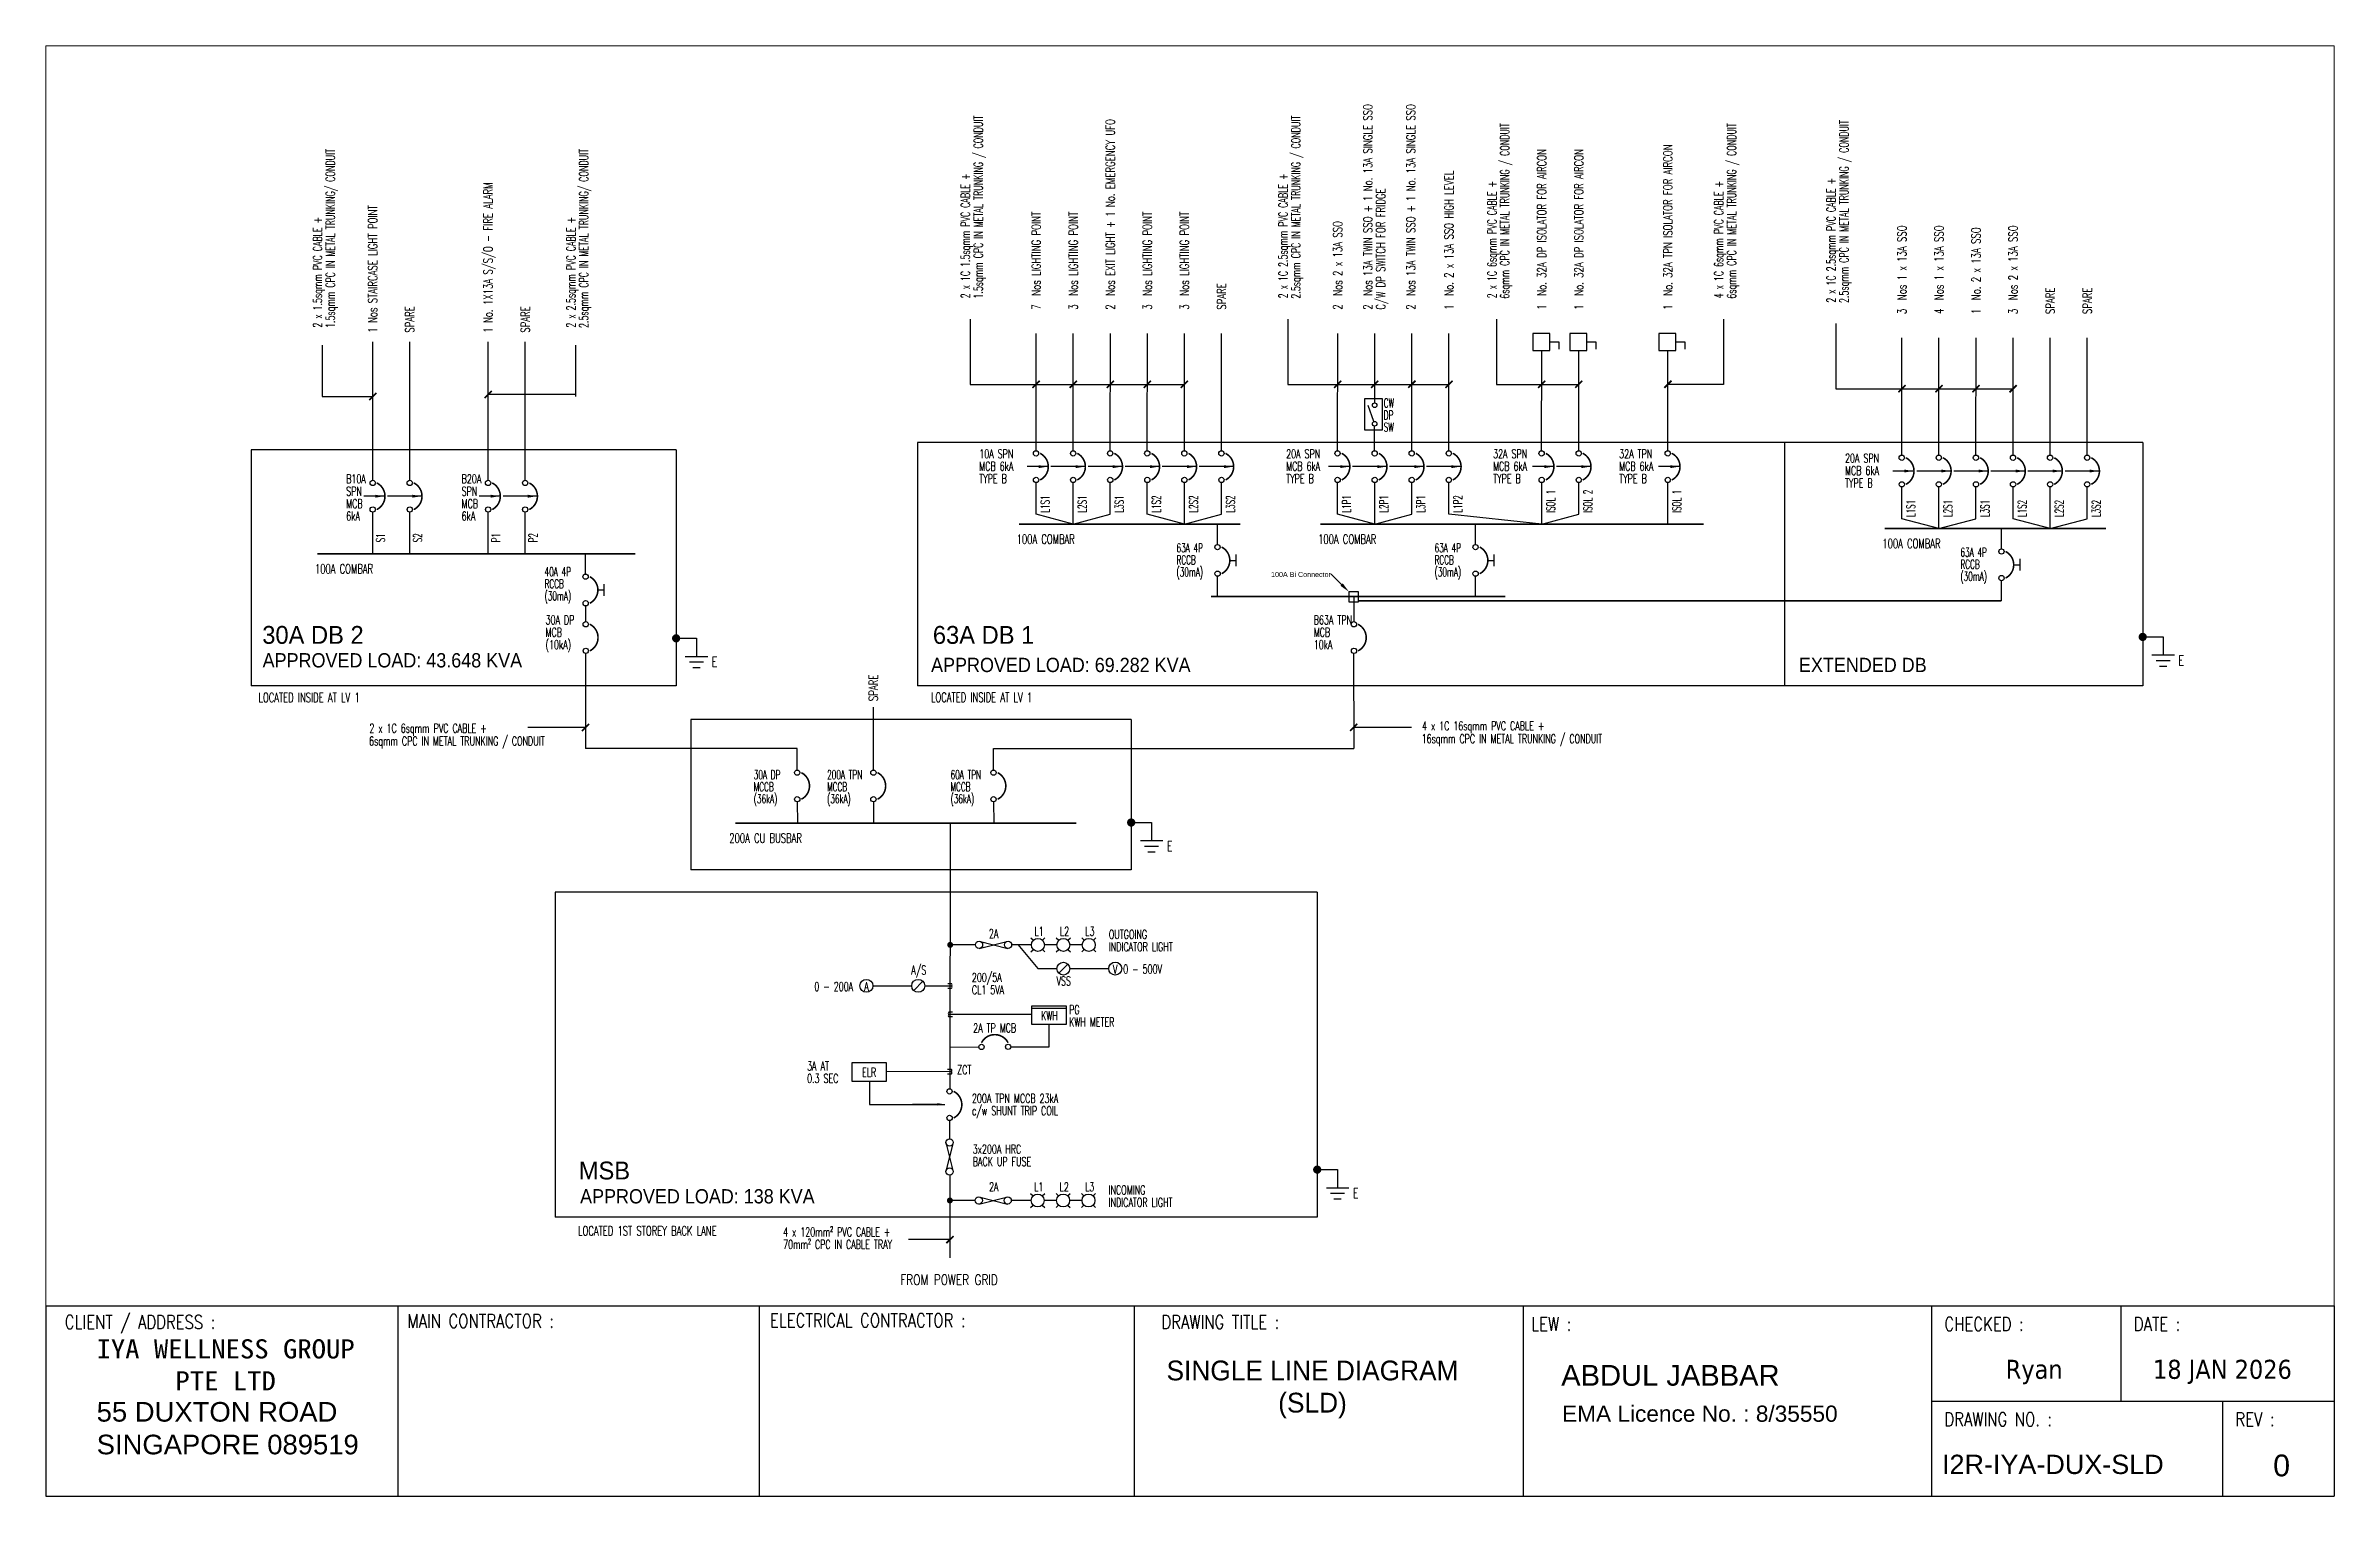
# Paper-space layout 'Layout1' of a CAD drawing. Header units: millimetres. Extents: x 1 to 404, y 1 to 257.
# The model-space entities are those that its viewports show. They can reach past a viewport. Long polylines and large blocks are cut down to what shows.
import ezdxf
from ezdxf import colors
from ezdxf.entities.mleader import LeaderData, LeaderLine
from ezdxf.lldxf.tags import DXFTag
from ezdxf.math import Vec2, Vec3

# ---------------------------------------------------------------- set-up
doc = ezdxf.new("R2010")
doc.units = ezdxf.units.MM
doc.linetypes.add('DASHED', pattern=[0.75, 0.5, -0.25])
for name, color, linetype in [('E-SLD-FRAME', 8, 'Continuous'), ('E-SLD-LEGENDF', 2, 'Continuous'), ('SLD', 2, 'Continuous'), ('SLD-LINE', 7, 'Continuous'), ('SLD-TXT', 7, 'Continuous'), ('TXT', 7, 'Continuous')]:
    doc.layers.add(name, color=color, linetype=linetype)
doc.styles.add('ARIAL', font='arial.ttf', dxfattribs={"width": 0.95})
doc.styles.add('SIMPLEX', font='simplex.shx', dxfattribs={"width": 0.75})
doc.styles.add('SLD-TXT', font='romans.shx', dxfattribs={"width": 0.75})
doc.styles.get("Standard").update_dxf_attribs({"font": 'arial.ttf'})
doc.styles.add('TAHOMA', font='tahoma.ttf', dxfattribs={"width": 0.9})
tags = doc.linetypes.add('CENTER', pattern=[2, 1.25, -0.25, 0.25, -0.25]).pattern_tags.tags
tags[10:11] = [DXFTag(74, 4), DXFTag(75, 0), DXFTag(340, '0'), DXFTag(46, 1.0), DXFTag(50, 0.0), DXFTag(44, 0.0), DXFTag(45, 0.0)]
tags[8:9] = [DXFTag(74, 4), DXFTag(75, 0), DXFTag(340, '0'), DXFTag(46, 1.0), DXFTag(50, 0.0), DXFTag(44, 0.0), DXFTag(45, 0.0)]
tags[6:7] = [DXFTag(74, 4), DXFTag(75, 0), DXFTag(340, '0'), DXFTag(46, 1.0), DXFTag(50, 0.0), DXFTag(44, 0.0), DXFTag(45, 0.0)]
tags[4:5] = [DXFTag(74, 4), DXFTag(75, 0), DXFTag(340, '0'), DXFTag(46, 1.0), DXFTag(50, 0.0), DXFTag(44, 0.0), DXFTag(45, 0.0)]
doc.dimstyles.new('A', dxfattribs={"dimtxt": 0.18, "dimasz": 150, "dimexe": 0.18, "dimexo": 0.0625, "dimgap": 0.09, "dimtad": 0, "dimtih": 1, "dimtoh": 1, "dimdec": 4, "dimzin": 0, "dimdsep": 46, "dimtxsty": 'Standard', "dimcen": 0.09, "dimadec": 0, "dimazin": 0, "dimtfac": 1, "dimtdec": 4, "dimtofl": 0, "dimtmove": 0, "dimatfit": 3, "dimfxl": 1, "dimtolj": 1, "dimtzin": 0, "dimarcsym": 0})

# ---------------------------------------------------------------- blocks, each defined once
blk = doc.blocks.new('MCCB')
at = {"color": 3}
for centre in [(-1, 548), (0, 49)]:
    blk.add_circle(centre, 49.5, dxfattribs=at)
at = {"layer": 'E-SLD-LEGENDF', "const_width": 30}
blk.add_lwpolyline([(77, 49, 0.611384), (77, 548)], format="xyb", dxfattribs=at)
blk = doc.blocks.new('RCCB')
at = {"color": 3}
for centre in [(-1, 548), (0, 49)]:
    blk.add_circle(centre, 49.5, dxfattribs=at)
at = {"layer": 'E-SLD-LEGENDF', "linetype": 'ByBlock'}
blk.add_line((230, 299), (350, 299), dxfattribs=at)
at = {"layer": 'E-SLD-LEGENDF'}
blk.add_line((350, 190), (350, 408), dxfattribs=at)
at = {"layer": 'E-SLD-LEGENDF', "const_width": 30}
blk.add_lwpolyline([(77, 49, 0.611384), (77, 548)], format="xyb", dxfattribs=at)
blk = doc.blocks.new('DP ISOL')
at = {"layer": 'SLD', "color": 3, "linetype": 'Continuous', "ltscale": 0.5}
for p, q in [((141, -289), (20, -289)), ((141, -141), (141, -289))]:
    blk.add_line(p, q, dxfattribs=at)
blk.add_lwpolyline([(0, 141), (0, -141), (282, -141), (282, 141)], close=True, dxfattribs=at)

msp = doc.modelspace()

# ---------------------------------------------------------------- linework, layer by layer
for p, q in [((52961, 30603), (53955, 30603)), ((57929, 30643), (56216, 30643)), ((65661, 30842), (69864, 30842)), ((71888, 30842), (75048, 30842)), ((75983, 30842), (77594, 30842)), ((80429, 30842), (79339, 30842)), ((82631, 30756), (86107, 30756)), ((58124, 24115), (56992, 24115)), ((74314, 24117), (73181, 24117)), ((62274, 23703), (58125, 23703)), ((62274, 23281), (62274, 23703)), ((66123, 23281), (66123, 23703)), ((66123, 23703), (73182, 23703)), ((65273, 22241), (65264, 17032)), ((66476, 19859), (66866, 19860)), ((66598, 19859), (66993, 19386)), ((66993, 19386), (67361, 19386)), ((67618, 19387), (68377, 19387)), ((63757, 19048), (64517, 19048)), ((64773, 19048), (65298, 19048)), ((65225, 19095), (65298, 19095)), ((65225, 19002), (65298, 19001)), ((65319, 18533), (65247, 18534)), ((65320, 18440), (65247, 18440)), ((66876, 18612), (67543, 18612)), ((63692, 17177), (63692, 16726)), ((65292, 17368), (64016, 17366)), ((65220, 17415), (65292, 17415)), ((65220, 17322), (65293, 17321)), ((63692, 16726), (65168, 16726)), ((65261, 16408), (65261, 16048)), ((65267, 15339), (65267, 13718)), ((66471, 14849), (66861, 14849)), ((65267, 14074), (64457, 14074))]:
    msp.add_line(p, q)
at = {"ltscale": 100}
for p, q in [((59901, 25863), (60301, 25863)), ((88648, 25890), (89048, 25890)), ((68820, 22251), (69220, 22251)), ((72467, 15446), (72867, 15446))]:
    msp.add_line(p, q, dxfattribs=at)
at = {"linetype": 'DASHED', "ltscale": 300}
msp.add_line((63767, 23281), (63767, 24514), dxfattribs=at)
for points in [[(73402, 29946), (73402, 30562), (73737, 30562), (73737, 29946)], [(73088, 26577), (73277, 26577), (73277, 26776), (73088, 26776)], [(66876, 18660), (67543, 18660), (67543, 18292), (66876, 18292)], [(63348, 17545), (64016, 17545), (64016, 17177), (63348, 17177)]]:
    msp.add_lwpolyline(points, close=True)
at = {"color": 3}
for points in [[(73578, 30113), (73466, 30426)], [(65838, 19782), (66410, 19924)], [(65840, 19924), (66402, 19782)], [(65190, 15977), (65332, 15405)], [(65332, 15975), (65190, 15413)], [(65832, 14771), (66404, 14913)], [(65834, 14913), (66396, 14771)]]:
    msp.add_lwpolyline(points, dxfattribs=at)
for centre, start, end in [((65282, 19072), 304.0133, 55.9867), ((65282, 19025), 304.0133, 55.9867), ((65263, 18510), 124.0133, 235.9867), ((65263, 18463), 124.0133, 235.9867), ((65277, 17391), 304.0133, 55.9867), ((65277, 17344), 304.0133, 55.9867)]:
    msp.add_arc(centre, 28.3, start, end)
at = {"layer": 'E-SLD-FRAME', "color": 7, "linetype": 'CENTER', "ltscale": 500}
for p, q in [((64631, 29704), (64633, 24934)), ((81628, 29704), (64631, 29704)), ((81629, 29704), (81628, 24934)), ((88649, 29704), (81629, 29704)), ((88649, 29704), (88648, 24934)), ((59902, 29557), (51571, 29557)), ((51571, 29557), (51571, 24934)), ((59902, 29557), (59901, 24934)), ((59901, 24934), (51571, 24934)), ((81628, 24934), (64631, 24934)), ((88648, 24934), (81628, 24934)), ((60188, 24271), (60187, 21321)), ((68821, 24272), (60188, 24271)), ((68821, 24272), (68820, 21321)), ((68820, 21321), (60187, 21321)), ((72468, 20883), (57527, 20883)), ((57527, 20883), (57528, 14517)), ((72468, 20883), (72467, 14517)), ((72467, 14517), (57528, 14517))]:
    msp.add_line(p, q, dxfattribs=at)
at = {"layer": 'E-SLD-FRAME', "color": 7, "linetype": 'CENTER', "ltscale": 50}
for p, q in [((66876, 18487), (65247, 18487)), ((67213, 17854), (67213, 18292)), ((65276, 17853), (65835, 17846)), ((66459, 17854), (67213, 17854))]:
    msp.add_line(p, q, dxfattribs=at)
at = {"layer": 'SLD', "color": 7}
for p, q in [((65661, 32119), (65661, 30842)), ((71888, 32119), (71888, 30842)), ((75983, 32119), (75983, 30842)), ((80429, 32119), (80429, 30842)), ((82631, 32033), (82631, 30756)), ((52961, 31608), (52961, 30603)), ((57929, 31608), (57929, 30603))]:
    msp.add_line(p, q, dxfattribs=at)
at = {"layer": 'SLD', "const_width": 33}
for points in [[(66621, 28101), (70957, 28101)], [(72531, 28101), (80039, 28101)], [(83591, 28015), (87927, 28015)], [(52867, 27521), (59101, 27521)], [(70388, 26682), (76157, 26682)], [(73277, 26596), (85879, 26596)], [(61062, 22241), (67748, 22241)]]:
    msp.add_lwpolyline(points, dxfattribs=at)
at = {"layer": 'SLD', "lineweight": -3}
for centre, radius in [((73593, 30432), 45.2), ((73593, 30070), 45.2), ((65838, 19853), 70.8), ((66406, 19853), 70.8), ((65261, 15977), 70.8), ((65261, 15409), 70.8), ((65832, 14842), 70.8), ((66400, 14842), 70.8)]:
    msp.add_circle(centre, radius, dxfattribs=at)
at = {"layer": 'SLD-LINE', "ltscale": 500}
for p, q in [((53953, 28961), (53955, 31674)), ((56214, 28961), (56217, 31674)), ((66956, 29541), (66958, 31841)), ((67682, 29541), (67685, 31841)), ((68409, 29541), (68412, 31841)), ((69136, 29541), (69138, 31841)), ((69863, 29541), (69865, 31841)), ((72866, 29541), (72869, 31841)), ((73594, 30478), (73595, 31841)), ((74320, 29541), (74322, 31841)), ((75046, 29541), (75049, 31841)), ((76866, 29541), (76868, 31509)), ((77593, 29541), (77595, 31509)), ((79338, 29541), (79340, 31509)), ((83926, 29455), (83928, 31755)), ((84652, 29455), (84655, 31755)), ((85379, 29455), (85382, 31755)), ((86106, 29455), (86108, 31755)), ((73593, 29541), (73593, 30025))]:
    msp.add_line(p, q, dxfattribs=at)
at = {"layer": 'SLD-LINE', "linetype": 'DASHED', "ltscale": 500}
for p, q in [((54680, 28961), (54682, 31674)), ((56941, 28961), (56944, 31674)), ((70589, 29541), (70592, 31841)), ((86833, 29455), (86835, 31755)), ((87559, 29455), (87562, 31755))]:
    msp.add_line(p, q, dxfattribs=at)
at = {"layer": 'SLD-LINE'}
for p, q in [((66956, 28294), (66956, 28917)), ((67683, 28101), (67683, 28917)), ((68410, 28294), (68410, 28917)), ((69137, 28294), (69137, 28917)), ((69863, 28101), (69863, 28917)), ((70590, 28294), (70590, 28917)), ((72867, 28294), (72867, 28917)), ((73594, 28101), (73594, 28917)), ((74320, 28294), (74320, 28917)), ((75047, 28294), (75047, 28917)), ((76867, 28101), (76867, 28917)), ((77594, 28294), (77594, 28917)), ((79339, 28101), (79339, 28917)), ((83926, 28208), (83926, 28831)), ((84653, 28015), (84653, 28831)), ((85380, 28208), (85380, 28831)), ((86107, 28208), (86107, 28831)), ((86833, 28015), (86833, 28831)), ((87560, 28208), (87560, 28831)), ((53954, 27521), (53954, 28337)), ((54680, 27521), (54680, 28337)), ((56215, 27521), (56215, 28337)), ((56942, 27521), (56942, 28337)), ((67683, 28101), (66956, 28294)), ((67683, 28101), (68410, 28294)), ((69863, 28101), (69137, 28294)), ((69863, 28101), (70590, 28294)), ((73594, 28101), (72867, 28294)), ((73594, 28101), (74320, 28294)), ((76867, 28101), (75047, 28294)), ((76867, 28101), (77594, 28294)), ((84653, 28015), (83926, 28208)), ((84653, 28015), (85380, 28208)), ((86833, 28015), (86107, 28208)), ((86833, 28015), (87560, 28208))]:
    msp.add_line(p, q, dxfattribs=at)
at = {"layer": 'SLD-LINE', "linetype": 'ByBlock'}
for p, q in [((70512, 27704), (70512, 28101)), ((75569, 27704), (75570, 28101)), ((85878, 27618), (85879, 28015)), ((58124, 27123), (58125, 27521)), ((70513, 26682), (70514, 27079)), ((75571, 26682), (75572, 27079)), ((85879, 26596), (85880, 26993))]:
    msp.add_line(p, q, dxfattribs=at)
at = {"layer": 'SLD-TXT', "const_width": 33.1}
for points in [[(53885, 30533), (54026, 30674)], [(56146, 30573), (56287, 30714)], [(66887, 30773), (67028, 30913)], [(67614, 30773), (67755, 30913)], [(68341, 30773), (68481, 30913)], [(69068, 30773), (69208, 30913)], [(69794, 30773), (69935, 30913)], [(72798, 30773), (72938, 30913)], [(73525, 30773), (73665, 30913)], [(74251, 30773), (74392, 30913)], [(74978, 30773), (75119, 30913)], [(76798, 30773), (76939, 30913)], [(77525, 30773), (77665, 30913)], [(79270, 30773), (79410, 30913)], [(83857, 30687), (83998, 30827)], [(84584, 30687), (84725, 30827)], [(85311, 30687), (85451, 30827)], [(86038, 30687), (86178, 30827)], [(58055, 24045), (58195, 24185)], [(73112, 24048), (73252, 24188)], [(65197, 14004), (65338, 14144)]]:
    msp.add_lwpolyline(points, dxfattribs=at)
at = {"layer": 'TXT', "color": 7}
for p, q in [((58127, 26499), (58126, 26190)), ((73184, 26682), (73184, 26190)), ((58122, 25567), (58125, 23703)), ((73180, 25567), (73182, 23703)), ((62274, 22657), (62278, 22241)), ((63768, 22657), (63772, 22241)), ((66123, 22657), (66127, 22241))]:
    msp.add_line(p, q, dxfattribs=at)
at = {"layer": 'TXT'}
for p, q in [((60301, 25863), (60301, 25509)), ((89048, 25890), (89048, 25536)), ((69220, 22251), (69220, 21896)), ((65767, 19852), (65273, 19852)), ((67364, 19852), (67119, 19852)), ((67863, 19852), (67618, 19852)), ((72867, 15446), (72867, 15092)), ((65762, 14841), (65267, 14841)), ((67359, 14841), (67114, 14841)), ((67857, 14841), (67612, 14841))]:
    msp.add_line(p, q, dxfattribs=at)
at = {"layer": 'TXT', "color": 5}
for p, q in [((60081, 25509), (60521, 25509)), ((60163, 25400), (60439, 25400)), ((60229, 25291), (60373, 25291)), ((88828, 25536), (89268, 25536)), ((88910, 25426), (89186, 25426)), ((88976, 25317), (89120, 25317)), ((69000, 21896), (69441, 21896)), ((69083, 21787), (69358, 21787)), ((69148, 21678), (69293, 21678)), ((72647, 15092), (73087, 15092)), ((72729, 14983), (73005, 14983)), ((72795, 14874), (72939, 14874))]:
    msp.add_line(p, q, dxfattribs=at)
at = {"layer": 'TXT', "color": 3}
for p, q in [((66855, 19990), (66903, 19942)), ((66855, 19715), (66903, 19763)), ((67082, 19942), (67130, 19990)), ((67082, 19763), (67130, 19715)), ((67353, 19990), (67402, 19942)), ((67353, 19715), (67402, 19763)), ((67581, 19942), (67629, 19990)), ((67581, 19763), (67629, 19715)), ((67852, 19990), (67900, 19942)), ((67852, 19715), (67900, 19763)), ((68079, 19942), (68127, 19990)), ((68079, 19763), (68127, 19715)), ((67403, 19295), (67579, 19477)), ((64559, 18957), (64734, 19140)), ((66849, 14979), (66898, 14931)), ((67077, 14931), (67125, 14979)), ((67348, 14979), (67396, 14931)), ((67575, 14931), (67623, 14979)), ((67846, 14979), (67895, 14931)), ((68073, 14931), (68122, 14979)), ((66849, 14704), (66898, 14752)), ((67077, 14752), (67125, 14704)), ((67348, 14704), (67396, 14752)), ((67575, 14752), (67623, 14704)), ((67846, 14704), (67895, 14752)), ((68073, 14752), (68122, 14704))]:
    msp.add_line(p, q, dxfattribs=at)
at = {"layer": 'TXT'}
for points, const_width in [([(59861, 25863, 1), (59941, 25863, 1)], 80.5), ([(88608, 25890, 1), (88688, 25890, 1)], 80.5), ([(68780, 22251, 1), (68861, 22251, 1)], 80.5), ([(65244, 19852, 1), (65302, 19852, 1)], 58.3), ([(72427, 15446, 1), (72507, 15446, 1)], 80.5), ([(65238, 14841, 1), (65296, 14841, 1)], 58.3)]:
    msp.add_lwpolyline(points, format="xyb", close=True, dxfattribs=dict(at, const_width=const_width))
at = {"layer": 'TXT', "color": 3}
for centre in [(66993, 19852), (67491, 19852), (67989, 19852), (67491, 19386), (68507, 19387), (63630, 19049), (64646, 19049), (66987, 14841), (67486, 14841), (67984, 14841)]:
    msp.add_circle(centre, 127, dxfattribs=at)

# ---------------------------------------------------------------- block references
at = {"layer": 'E-SLD-LEGENDF', "linetype": 'ByBlock', "xscale": 1.043890447483075, "yscale": 1.043890447483075, "zscale": 1.043890447483075}
for p in [(70514, 27079), (75572, 27079), (85880, 26993), (58127, 26499)]:
    msp.add_blockref('RCCB', p, dxfattribs=at)
at = {"layer": 'SLD', "xscale": 1.177325186571047, "yscale": 1.177325186571047, "zscale": 1.177325186571047, "rotation": 90}
for p in [(76861, 31509), (77588, 31509), (79332, 31509)]:
    msp.add_blockref('DP ISOL', p, dxfattribs=at)
at = {"layer": 'SLD', "lineweight": -3, "xscale": 1.043890447483075, "yscale": 1.043890447483075, "zscale": 1.043890447483075}
for p in [(66956, 28917), (67683, 28917), (68410, 28917), (69137, 28917), (69863, 28917), (70590, 28917), (72867, 28917), (73594, 28917), (74320, 28917), (75047, 28917), (76867, 28917), (77594, 28917), (79339, 28917), (83926, 28831), (84653, 28831), (85380, 28831), (86107, 28831), (86833, 28831), (87560, 28831), (53954, 28337), (54680, 28337), (56215, 28337), (56942, 28337), (58130, 25566), (73188, 25566), (62275, 22657), (63768, 22657), (66123, 22657), (65261, 16408)]:
    msp.add_blockref('MCCB', p, dxfattribs=at)
at = {"layer": 'SLD', "lineweight": -3, "xscale": 1.043890447483075, "yscale": 1.043890447483075, "zscale": 1.043890447483075, "rotation": 90}
msp.add_blockref('MCCB', (66459, 17853), dxfattribs=at)

# ---------------------------------------------------------------- texts
at = {"color": 0, "linetype": 'ByBlock', "char_height": 185, "attachment_point": 1, "line_spacing_factor": 0.818814, "style": 'SLD-TXT'}
for s, insert, width in [('{\\W0.65;100A COMBAR}', (66575, 27899), 1409.17), ('{\\W0.65;100A COMBAR}', (72485, 27899), 1409.17), ('{\\W0.65;100A COMBAR}', (83545, 27813), 1409.17), ('{\\W0.65;100A COMBAR}', (52821, 27319), 1409.17), ('{\\W0.65;LOCATED INSIDE AT LV 1}', (51714, 24794), 4322.39), ('{\\W0.65;LOCATED INSIDE AT LV 1}', (64896, 24798), 4322.39), ('{\\W0.65;200A CU BUSBAR}', (60943, 22039), 1930.95), ('{\\W0.65;LOCATED 1ST STOREY BACK LANE}', (57979, 14338), 4322.39)]:
    msp.add_mtext(s, dxfattribs=dict(at, insert=insert, width=width))
at = {"layer": 'SLD-TXT', "style": 'SLD-TXT'}
for s, height, width, p in [('1.5sqmm CPC IN METAL TRUNKING / CONDUIT ', 175, 0.65, (65910, 32522)), ('2  Nos EXIT LIGHT + 1 No. EMERGENCY UFO', 175, 0.7, (68498, 32306)), ('2.5sqmm CPC IN METAL TRUNKING / CONDUIT ', 175, 0.65, (72136, 32522)), ('2  Nos 13A TWIN SSO + 1 No. 13A SINGLE SSO', 175, 0.7, (73546, 32306)), ('2  Nos 13A TWIN SSO + 1 No. 13A SINGLE SSO', 175, 0.7, (74389, 32306)), ('6sqmm CPC IN METAL TRUNKING / CONDUIT ', 175, 0.65, (76231, 32522)), ('6sqmm CPC IN METAL TRUNKING / CONDUIT ', 175, 0.65, (80677, 32522)), ('2.5sqmm CPC IN METAL TRUNKING / CONDUIT ', 175, 0.65, (82880, 32436)), ('1.5sqmm CPC IN METAL TRUNKING/ CONDUIT ', 175, 0.65, (53210, 31947)), ('2.5sqmm CPC IN METAL TRUNKING/ CONDUIT ', 175, 0.65, (58178, 31947)), ('1  No. 32A TPN ISOLATOR FOR AIRCON', 175, 0.7, (79427, 32306)), ('1  No. 2 x 13A SSO HIGH LEVEL', 175, 0.7, (75136, 32306)), ('1  No. 32A DP ISOLATOR FOR AIRCON', 175, 0.7, (76956, 32306)), ('1  No. 32A DP ISOLATOR FOR AIRCON', 175, 0.7, (77682, 32306)), ('1 No. 1X13A S/S/O - FIRE ALARM', 175, 0.7, (56301, 31855)), ('2 x 1C 1.5sqmm PVC CABLE +', 175, 0.65, (65658, 32529)), ('2 x 1C 2.5sqmm PVC CABLE +', 175, 0.65, (71885, 32529)), ('C/W DP SWITCH FOR FRIDGE', 175, 0.7, (73798, 32306)), ('2 x 1C 6sqmm PVC CABLE +', 175, 0.65, (75980, 32529)), ('4 x 1C 6sqmm PVC CABLE +', 175, 0.65, (80426, 32529)), ('2 x 1C 2.5sqmm PVC CABLE +', 175, 0.65, (82628, 32443)), ('2 x 1.5sqmm PVC CABLE +', 175, 0.65, (52959, 31954)), ('1 Nos STAIRCASE LIGHT POINT', 175, 0.7, (54039, 31855)), ('2 x 2.5sqmm PVC CABLE +', 175, 0.65, (57926, 31954)), ('7  Nos LIGHTING POINT', 175, 0.7, (67045, 32306)), ('3  Nos LIGHTING POINT', 175, 0.7, (67772, 32306)), ('3  Nos LIGHTING POINT', 175, 0.7, (69225, 32306)), ('3  Nos LIGHTING POINT', 175, 0.7, (69952, 32306)), ('2  Nos 2 x 13A SSO', 175, 0.7, (72955, 32306)), ('3  Nos 1 x 13A SSO', 175, 0.7, (84015, 32220)), ('4  Nos 1 x 13A SSO', 175, 0.7, (84742, 32220)), ('1  No. 2 x 13A SSO', 175, 0.7, (85468, 32220)), ('3  Nos 2 x 13A SSO', 175, 0.7, (86195, 32220)), ('SPARE', 175, 0.7, (70679, 32306)), ('SPARE', 175, 0.7, (54766, 31855)), ('SPARE', 175, 0.7, (57030, 31855)), ('SPARE', 175, 0.7, (86922, 32220)), ('SPARE', 175, 0.7, (87649, 32220)), ('ISOL 1', 170.6, 0.6, (77129, 28325)), ('ISOL 2', 170.6, 0.6, (77856, 28325)), ('ISOL 1', 170.6, 0.6, (79600, 28325)), ('L1S1', 170.6, 0.6, (67218, 28325)), ('L2S1', 170.6, 0.6, (67945, 28325)), ('L3S1', 170.6, 0.6, (68672, 28325)), ('L1S2', 170.6, 0.6, (69399, 28325)), ('L2S2', 170.6, 0.6, (70125, 28325)), ('L3S2', 170.6, 0.6, (70852, 28325)), ('L1P1', 170.6, 0.6, (73129, 28325)), ('L2P1', 170.6, 0.6, (73856, 28325)), ('L3P1', 170.6, 0.6, (74582, 28325)), ('L1P2', 170.6, 0.6, (75309, 28325)), ('L1S1', 170.6, 0.6, (84188, 28239)), ('L2S1', 170.6, 0.6, (84915, 28239)), ('L3S1', 170.6, 0.6, (85642, 28239)), ('L1S2', 170.6, 0.6, (86368, 28239)), ('L2S2', 170.6, 0.6, (87095, 28239)), ('L3S2', 170.6, 0.6, (87822, 28239)), ('S1', 170.6, 0.6, (54191, 27745)), ('S2', 170.6, 0.6, (54918, 27745)), ('P1', 170.6, 0.6, (56453, 27745)), ('P2', 170.6, 0.6, (57180, 27745)), ('SPARE', 175, 0.7, (63854, 24631))]:
    msp.add_text(s, height=height, rotation=90, dxfattribs=dict(at, width=width)).set_placement(p)
at = {"layer": 'SLD-TXT', "style": 'SLD-TXT', "width": 0.65}
for s, p in [('4 x 1C 16sqmm PVC CABLE +', (74521, 24059)), ('6sqmm CPC IN METAL TRUNKING / CONDUIT ', (53882, 23761)), ('2 x 1C 6sqmm PVC CABLE +', (53888, 24012)), ('16sqmm CPC IN METAL TRUNKING / CONDUIT ', (74514, 23807))]:
    msp.add_text(s, height=175, dxfattribs=at).set_placement(p)
at = {"layer": 'SLD-TXT', "char_height": 175, "attachment_point": 1, "style": 'SLD-TXT'}
for s, insert, width, line_spacing_factor in [('{\\Fromans|c134;\\W0.6;CW\\PDP\\PSW}', (73771, 30564), 312.2, 0.810811), ('{\\Fromans|c134;\\W0.65;1\\Fromans|c0;0A SPN\\PMCB\\Fromans|c134; 6\\Fromans|c0;kA\\Fromans|c134;\\PTYPE B}', (65843, 29568), 970.9, 0.833333), ('{\\Fromans|c134;\\W0.65;20\\Fromans|c0;A SPN\\PMCB\\Fromans|c134; 6\\Fromans|c0;kA\\Fromans|c134;\\PTYPE B}', (71858, 29568), 970.9, 0.833333), ('{\\Fromans|c134;\\W0.65;32\\Fromans|c0;A SPN\\PMCB\\Fromans|c134; 6\\Fromans|c0;kA\\Fromans|c134;\\PTYPE B}', (75915, 29568), 970.9, 0.833333), ('{\\Fromans|c134;\\W0.65;32\\Fromans|c0;A \\Fromans|c134;T\\Fromans|c0;PN\\PMCB\\Fromans|c134; 6\\Fromans|c0;kA\\Fromans|c134;\\PTYPE B}', (78386, 29568), 970.9, 0.833333), ('{\\Fromans|c134;\\W0.65;2\\Fromans|c0;0A SPN\\PMCB\\Fromans|c134; 6\\Fromans|c0;kA\\Fromans|c134;\\PTYPE B}', (82813, 29482), 970.9, 0.833333), ('{\\W0.65;B10A \\PSPN\\PMCB\\P6kA}', (53434, 29077), 669.59, 0.833333), ('{\\W0.65;B20A \\PSPN\\PMCB\\P6kA}', (55696, 29077), 669.59, 0.833333), ('{\\W0.6;63A 4P\\PRCCB\\P(30mA)}', (69709, 27724), 677.57, 0.810811), ('{\\W0.6;63A 4P\\PRCCB\\P(30mA)}', (74767, 27724), 677.57, 0.810811), ('{\\W0.6;63A 4P\\PRCCB\\P(30mA)}', (85075, 27638), 677.57, 0.810811), ('{\\W0.6;40A 4P\\PRCCB\\P(30mA)}', (57322, 27255), 2442.69, 0.810811), ('{\\W0.65;30A DP\\PMCB\\P(10kA)}', (57341, 26312), 792.82, 0.833333), ('{\\W0.65;B63A TPN\\PMCB\\P10kA}', (72399, 26312), 792.82, 0.833333), ('{\\W0.6;30A DP\\PMCCB\\P(36kA)}', (61422, 23277), 729.33, 0.810811), ('{\\W0.6;200A TPN\\PMCCB\\P(36kA)}', (62861, 23277), 815.28, 0.810811), ('{\\W0.6;60A TPN\\PMCCB\\P(36kA)}', (65280, 23277), 729.33, 0.810811), ('{\\W0.65;L1}', (66924, 20207), 284.86, 0.833333), ('{\\W0.65;L2}', (67423, 20207), 284.86, 0.833333), ('{\\W0.65;L3}', (67921, 20207), 284.86, 0.833333), ('{\\W0.65;2A}', (66032, 20161), 669.59, 0.833333), ('{\\W0.65;OUTGOING INDICATOR LIGHT}', (68382, 20145), 1392.2, 0.833333), ('{\\W0.65;A/S}', (64512, 19446), 669.59, 0.833333), ('{\\W0.65;200/5A\\PCL1 5VA}', (65698, 19301), 1154.37, 0.833333), ('{\\W0.65;V}', (68464, 19462), 669.59, 0.833333), ('{\\W0.65;0 - 500V}', (68664, 19465), 1154.37, 0.833333), ('{\\W0.65;0 - 200A}', (62610, 19123), 1154.37, 0.833333), ('{\\W0.65;A}', (63588, 19124), 669.59, 0.833333), ('{\\W0.65;VSS}', (67357, 19233), 669.59, 0.833333), ('{\\W0.65;KWH}', (67055, 18552), 1154.37, 0.833333), ('{\\W0.65;PG\\PKWH METER}', (67604, 18669), 1123.51, 0.833333), ('{\\W0.65;2A TP MCB}', (65723, 18311), 1154.37, 0.833333), ('{\\W0.65;3A AT\\P0.3 SEC}', (62468, 17564), 820.32, 0.833333), ('{\\W0.65;ELR}', (63545, 17443), 1154.37, 0.833333), ('{\\W0.65;ZCT}', (65410, 17492), 1154.37, 0.833333), ('{\\W0.65;200A TPN MCCB 23kA\\Pc/w SHUNT TRIP COIL}', (65699, 16930), 2337.75, 0.833333), ('{\\W0.65;3x200A HRC \\PBACK UP FUSE}', (65715, 15934), 1392.2, 0.833333), ('{\\W0.65;2A}', (66034, 15196), 284.86, 0.833333), ('{\\W0.65;L1}', (66919, 15196), 284.86, 0.833333), ('{\\W0.65;L2}', (67417, 15196), 284.86, 0.833333), ('{\\W0.65;L3}', (67916, 15196), 284.86, 0.833333), ('{\\W0.65;INCOMING INDICATOR LIGHT}', (68377, 15134), 1392.2, 0.833333), ('{\\W0.65;4 x 120mm² PVC CABLE +\\P70mm² CPC IN CABLE TRAY}', (61998, 14311), 3336.28, 0.833333)]:
    msp.add_mtext(s, dxfattribs=dict(at, insert=insert, width=width, line_spacing_factor=line_spacing_factor))
at = {"layer": 'SLD-TXT', "color": 7, "insert": (64296, 13389), "char_height": 201.68, "width": 2668.93, "attachment_point": 1, "style": 'SLD-TXT'}
msp.add_mtext('FROM POWER GRID', dxfattribs=at)
at = {"layer": 'TXT', "style": 'SIMPLEX', "width": 0.7}
for p in [(60599, 25305), (89346, 25331), (69519, 21692), (73165, 14887)]:
    msp.add_text('E', height=194, dxfattribs=at).set_placement(p)
at = {"layer": 'TXT', "color": 3, "attachment_point": 1, "line_spacing_factor": 0.926797, "style": 'ARIAL'}
for s, insert, char_height, width in [('30A DB 2', (51788, 26105), 350, 2253.82), ('63A DB 1', (64933, 26105), 350, 1976.74), ('{\\W0.9;APPROVED LOAD: 43.648 KVA}', (51795, 25572), 280, 5487.26), ('{\\W0.9;APPROVED LOAD: 69.282 KVA}', (64898, 25481), 280, 5487.26), ('{\\W0.9;EXTENDED DB}', (81910, 25481), 280, 2599.34), ('\\PMSB', (57992, 16144), 350, 4520.12), ('{\\W0.9;APPROVED LOAD: 138 KVA}', (58018, 15063), 280, 5487.26)]:
    msp.add_mtext(s, dxfattribs=dict(at, insert=insert, char_height=char_height, width=width))

# ---------------------------------------------------------------- leaders
ml = msp.add_multileader_mtext('Standard')
ml.set_content('100A Bi Connector', color=256)
ml.set_leader_properties()
ml.build(insert=Vec2(0, 0))
ml.multileader.update_dxf_attribs({"arrow_head_size": 200})
ctx = ml.context
ctx.base_point, ctx.char_height, ctx.arrow_head_size, ctx.plane_origin = Vec3(71574, 27114), 100, 200, Vec3(73088, 26776)
ctx.text_align_type = 2
notes = []
notes.append((ctx, [(0, (1, 1, 0), (72745, 27114), (-1, 0), 8, [(0, [(73088, 26776)], 0, [])])]))
ctx.mtext.insert, ctx.mtext.alignment, ctx.mtext.flow_direction = Vec3(72735, 27165), 3, 5
ml = msp.add_multileader_mtext('Standard')
ml.set_content('', color=256)
ml.set_leader_properties()
ml.build(insert=Vec2(0, 0))
ml.multileader.update_dxf_attribs({"arrow_head_size": 150})
ctx = ml.context
ctx.base_point, ctx.arrow_head_size, ctx.plane_origin = Vec3(64532, 16726), 150, Vec3(65168, 16726)
ctx.text_align_type = 2
notes.append((ctx, [(0, (1, 1, 0), (64544, 16726), (-1, 0), 8, [(0, [(65168, 16726)], 0, [])])]))
ctx.mtext.insert, ctx.mtext.alignment, ctx.mtext.flow_direction = Vec3(64534, 16728), 3, 5
at = {"layer": 'SLD-TXT'}
for points in [[(67181, 29229), (66781, 29229)], [(67908, 29229), (67248, 29229)], [(68635, 29229), (67975, 29229)], [(69362, 29229), (68702, 29229)], [(69362, 29229), (68961, 29229)], [(70088, 29229), (69428, 29229)], [(70815, 29229), (70155, 29229)], [(73092, 29229), (72691, 29229)], [(73819, 29229), (73159, 29229)], [(74545, 29229), (73885, 29229)], [(75272, 29229), (74612, 29229)], [(75272, 29229), (74872, 29229)], [(77092, 29229), (76685, 29229)], [(77819, 29229), (77159, 29229)], [(79563, 29229), (79157, 29229)], [(84151, 29143), (83751, 29143)], [(84878, 29143), (84218, 29143)], [(85605, 29143), (84945, 29143)], [(86332, 29143), (85672, 29143)], [(86332, 29143), (85931, 29143)], [(87058, 29143), (86398, 29143)], [(87785, 29143), (87125, 29143)], [(54178, 28649), (53778, 28649)], [(54905, 28649), (54245, 28649)], [(56440, 28649), (56040, 28649)], [(57167, 28649), (56507, 28649)]]:
    msp.add_leader(points, dimstyle='A', override={"dimasz": 175, "dimgap": 0.09, "dimtad": 0}, dxfattribs=at)
for ctx, leaders in notes:
    for number, flags, end, landing, length, lines in leaders:
        leader = LeaderData()
        leader.index, (leader.has_last_leader_line, leader.has_dogleg_vector, leader.attachment_direction) = number, flags
        leader.last_leader_point, leader.dogleg_vector, leader.dogleg_length = Vec3(end), Vec3(landing), length
        for number, points, colour, breaks in lines:
            line = LeaderLine()
            line.index, line.vertices, line.color, line.breaks = number, Vec3.list(points), colors.encode_raw_color(colour), breaks
            leader.lines.append(line)
        ctx.leaders.append(leader)

psp = doc.layouts.get("Layout1")

# ---------------------------------------------------------------- linework, layer by layer
at = {"color": 7}
for p, q in [((0.67, 34.26), (404.5, 34.26)), ((0.67, 34.26), (0.67, 0.67)), ((62.79, 34.26), (62.79, 0.67)), ((126.57, 34.26), (126.57, 0.67)), ((192.73, 34.26), (192.73, 0.67)), ((261.35, 34.26), (261.35, 0.67)), ((333.43, 34.26), (333.43, 0.67)), ((366.85, 34.26), (366.85, 17.46)), ((404.5, 34.26), (404.5, 0.67)), ((384.78, 17.46), (384.78, 0.67)), ((0.67, 0.67), (404.5, 0.67))]:
    psp.add_line(p, q, dxfattribs=at)
at = {"layer": 'TXT', "color": 7}
psp.add_line((333.43, 17.46), (404.5, 17.46), dxfattribs=at)

# ---------------------------------------------------------------- texts
at = {"color": 7, "insert": (9.66, 17.3), "char_height": 3.4628, "attachment_point": 1}
psp.add_mtext_dynamic_manual_height_columns('55 DUXTON ROAD\\PSINGAPORE 089519', width=57.7474, gutter_width=17.31, heights=[0], dxfattribs=at)
at = {"layer": 'TXT', "color": 7, "style": 'SIMPLEX', "width": 0.8}
for s, height, p in [('CLIENT / ADDRESS :', 2.3996, (4.02, 30.21)), ('MAIN CONTRACTOR :', 2.4027, (64.48, 30.38)), ('ELECTRICAL CONTRACTOR :', 2.4027, (128.46, 30.5)), ('DRAWING TITLE :', 2.3996, (197.54, 30.21)), ('LEW :', 2.4, (262.79, 29.85)), ('CHECKED :', 2.4, (335.7, 29.85)), ('DATE :', 2.4, (369.12, 29.85)), ('DRAWING NO. :', 2.3996, (335.7, 13.05)), ('REV :', 2.4, (387.05, 13.05))]:
    psp.add_text(s, height=height, dxfattribs=at).set_placement(p)
at = {"layer": 'TXT', "color": 7}
for s, height, style, p in [('Ryan', 3.359, 'TAHOMA', (346.53, 21.39)), ('18 JAN 2026', 3.3595, 'TAHOMA', (372.52, 21.39)), ('ABDUL JABBAR', 3.6766, 'ARIAL', (268.09, 20.17)), ('EMA Licence No. : 8/35550', 2.8596, 'ARIAL', (268.24, 13.81)), ('0', 3.84, 'ARIAL', (393.72, 4.18)), ('I2R-IYA-DUX-SLD', 3.4053, 'ARIAL', (335.29, 4.59))]:
    psp.add_text(s, height=height, dxfattribs=dict(at, style=style)).set_placement(p)
at = {"layer": 'TXT', "color": 7, "insert": (8.32, 28.37), "char_height": 3.3821, "width": 48.1829, "attachment_point": 1, "style": 'ARIAL'}
psp.add_mtext('\\pxqc;{\\fSimSun|b0|i0|c0|p2;\\W1.1;IYA WELLNESS GROUP PTE LTD}', dxfattribs=at)
at = {"layer": 'TXT', "color": 7, "insert": (188.8, 24.61), "char_height": 3.493, "width": 70.8105, "attachment_point": 1, "line_spacing_factor": 0.975, "style": 'ARIAL'}
psp.add_mtext('\\pxqc;SINGLE LINE DIAGRAM\\P(SLD)', dxfattribs=at)

# ---------------------------------------------------------------- viewports
at = {"layer": '0'}
psp.add_viewport(center=(202.59, 145.47), size=(403.82, 222.4165), view_center_point=(69973.89, 25127.44), view_height=24706.7812, dxfattribs=at)

doc.saveas('drawing.dxf')
